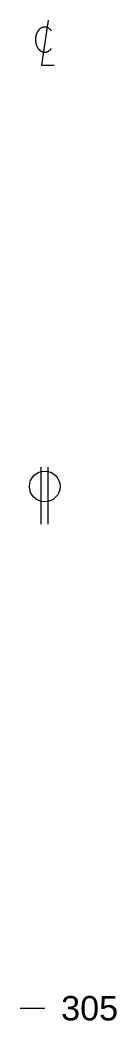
# Model space of a CAD drawing. Header units: millimetres. Extents: x 1246 to 16959, y -13818 to -1371.
# Drawn here: x 16348 to 16959, y -7621 to -1379 of the extents above; entities that cross this region are included whole.
import ezdxf

# ---------------------------------------------------------------- set-up
doc = ezdxf.new("R2010")
doc.units = ezdxf.units.MM
doc.header["$LTSCALE"] = 50
for name, color, linetype, lineweight in [('pio-Center Line Marker', 7, 'Continuous', 5), ('pio-Receptacle', 7, 'Continuous', 5), ('pio-Storypole', 7, 'Continuous', 5)]:
    doc.layers.add(name, color=color, linetype=linetype, lineweight=lineweight)
doc.styles.add('Arial', font='Arial.ttf')

msp = doc.modelspace()

# ---------------------------------------------------------------- linework, layer by layer
at = {"layer": 'pio-Center Line Marker', "color": 7, "linetype": 'Continuous', "lineweight": 5, "transparency": 33554687}
for p, q in [((16520.6, -1379.3), (16479.4, -1658.8)), ((16479.4, -1658.8), (16558.7, -1658.8))]:
    msp.add_line(p, q, dxfattribs=at)
msp.add_open_spline([(16539.3, -1556.1), (16528.8, -1571.2), (16500, -1582.2), (16471.2, -1571.2), (16450.2, -1541.1), (16442.5, -1500), (16450.2, -1458.9), (16471.2, -1428.8), (16500, -1417.8), (16528.8, -1428.8), (16539.3, -1443.9)], degree=2, dxfattribs=at)
at = {"layer": 'pio-Storypole', "color": 7, "linetype": 'Continuous', "lineweight": 5, "transparency": 33554687}
msp.add_line((16500, -7500), (16347.6, -7500), dxfattribs=at)

# ---------------------------------------------------------------- wipeouts: each hides what was drawn before it
at = {"color": 255, "linetype": 'Continuous', "lineweight": 5, "transparency": 33554687}
for points, layer in [([(16595.2, -4267.2), (16594.8, -4276.5), (16593.4, -4285.8), (16591.1, -4294.8), (16588, -4303.6), (16584, -4312.1), (16579.2, -4320.1), (16573.6, -4327.6), (16567.4, -4334.5), (16560.4, -4340.8), (16552.9, -4346.4), (16544.9, -4351.2), (16536.5, -4355.2), (16527.6, -4358.3), (16518.6, -4360.6), (16509.3, -4362), (16500, -4362.4), (16490.7, -4362), (16481.4, -4360.6), (16472.4, -4358.3), (16463.5, -4355.2), (16455.1, -4351.2), (16447.1, -4346.4), (16439.6, -4340.8), (16432.6, -4334.5), (16426.4, -4327.6), (16420.8, -4320.1), (16416, -4312.1), (16412, -4303.6), (16408.9, -4294.8), (16406.6, -4285.8), (16405.2, -4276.5), (16404.8, -4267.2), (16405.2, -4257.8), (16406.6, -4248.6), (16408.9, -4239.5), (16412, -4230.7), (16416, -4222.3), (16420.8, -4214.3), (16426.4, -4206.7), (16432.6, -4199.8), (16439.6, -4193.5), (16447.1, -4188), (16455.1, -4183.2), (16463.5, -4179.2), (16472.4, -4176), (16481.4, -4173.8), (16490.7, -4172.4), (16500, -4171.9), (16509.3, -4172.4), (16518.6, -4173.8), (16527.6, -4176), (16536.5, -4179.2), (16544.9, -4183.2), (16552.9, -4188), (16560.4, -4193.5), (16567.4, -4199.8), (16573.6, -4206.7), (16579.2, -4214.3), (16584, -4222.3), (16588, -4230.7), (16591.1, -4239.5), (16593.4, -4248.6), (16594.8, -4257.8)], 'pio-Receptacle'), ([(16601.6, -7620.7), (16959, -7620.7), (16959, -7379.4), (16601.6, -7379.4)], 'pio-Storypole')]:
    msp.add_wipeout(points, dxfattribs=at).dxf.layer = layer

# ---------------------------------------------------------------- next in the draw order: linework, layer by layer
at = {"layer": 'pio-Receptacle', "color": 7, "linetype": 'Continuous', "lineweight": 5, "transparency": 33554687}
for p, q in [((16478.8, -4500), (16478.8, -4148.5)), ((16521.2, -4500), (16521.2, -4148.5))]:
    msp.add_line(p, q, dxfattribs=at)
msp.add_ellipse((16500, -4267.2), major_axis=(0, 95.2), ratio=1, dxfattribs=at)

# ---------------------------------------------------------------- next in the draw order: texts
at = {"layer": 'pio-Storypole', "color": 7, "transparency": 33554687, "insert": (16601.6, -7500), "char_height": 151.31, "attachment_point": 4, "line_spacing_factor": 0.960695, "style": 'Arial'}
msp.add_mtext('305', dxfattribs=at)

doc.saveas('drawing.dxf')
